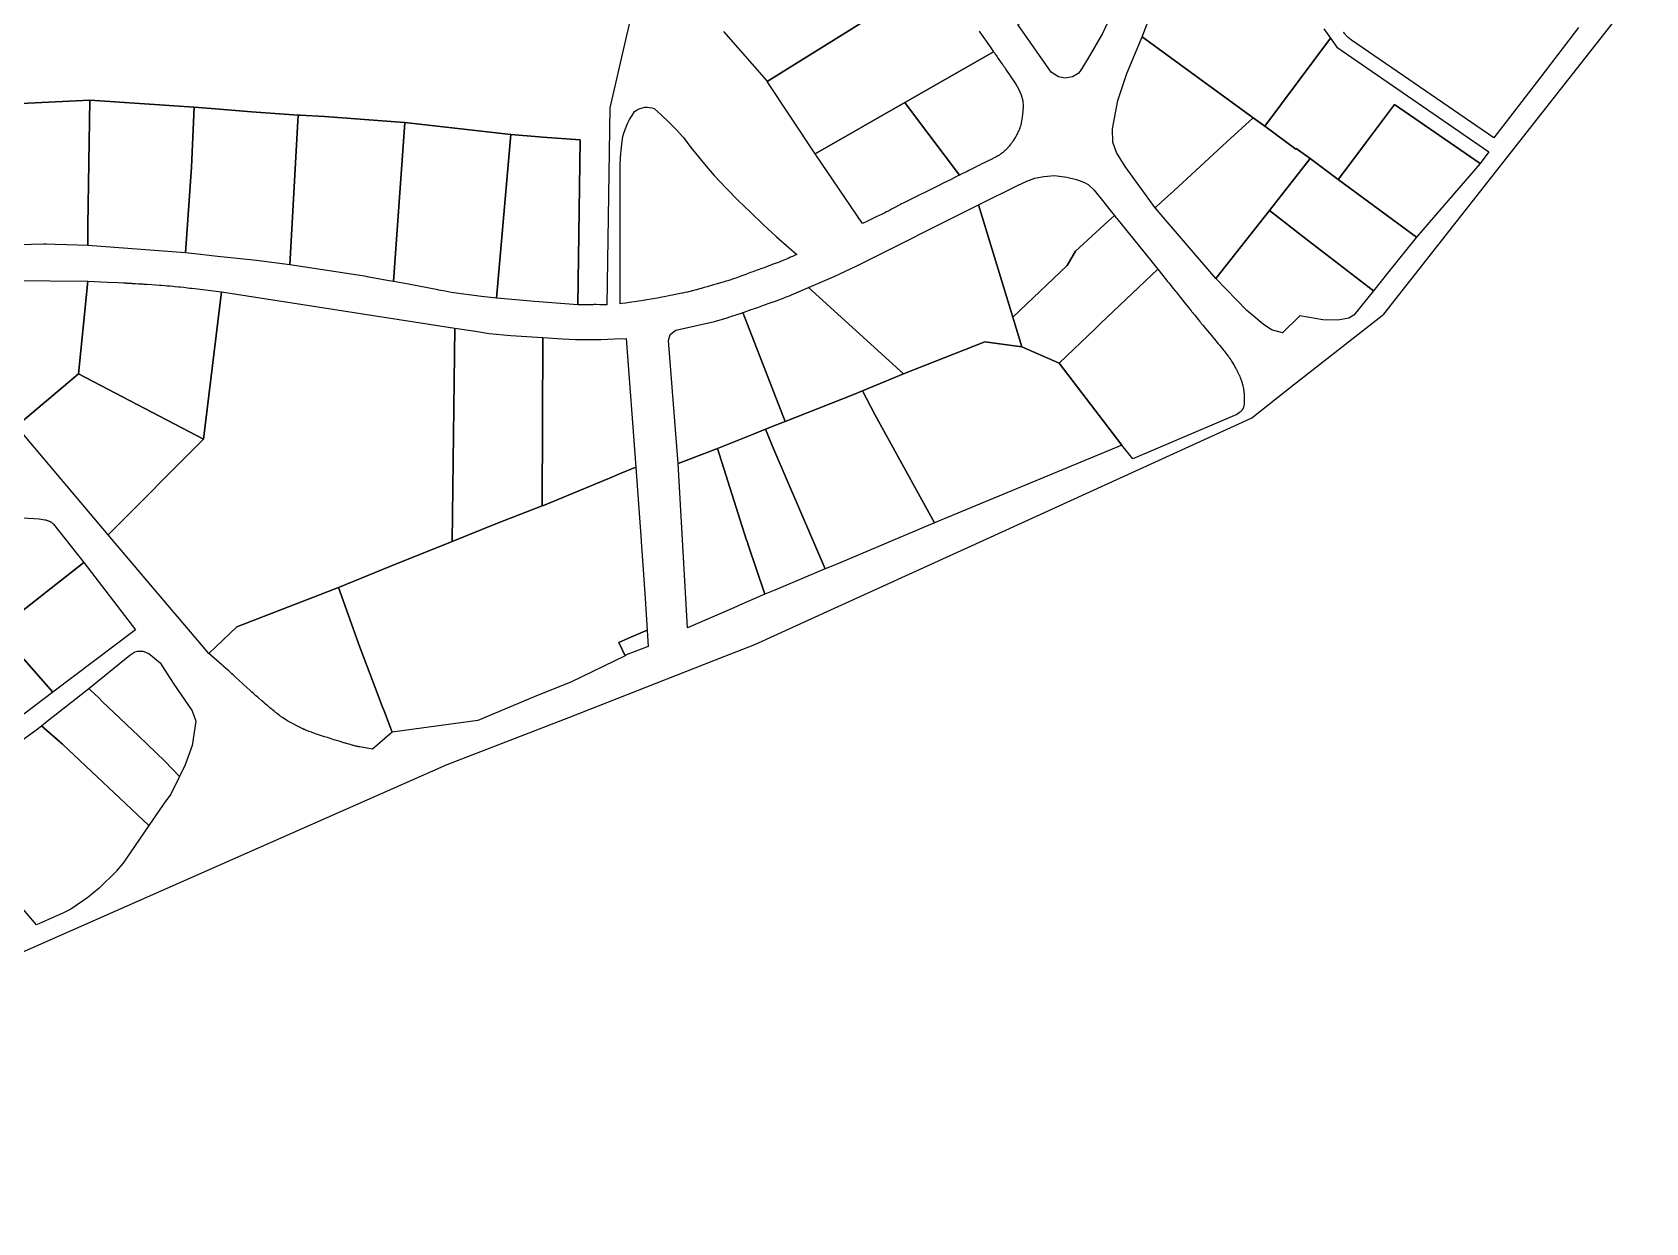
# Model space of a CAD drawing. Header units: metres. Extents: x 3 to 1005126, y 39 to 4383651.
# Drawn here: x 477119.8 to 477580, y 4369776 to 4370115.4 of the extents above; entities that cross this region are included whole.
import ezdxf

# ---------------------------------------------------------------- set-up
doc = ezdxf.new("R2010")
doc.units = ezdxf.units.M
doc.header["$MEASUREMENT"] = 0
doc.layers.add('TM_Llucmajor', color=7, linetype='Continuous')

msp = doc.modelspace()

# ---------------------------------------------------------------- linework, layer by layer
at = {"layer": 'TM_Llucmajor', "linetype": 'Continuous', "flags": 128}
for points in [[(477067.61, 4369754.07), (477037.45, 4369778.64), (477035.21, 4369802.09), (477024.2, 4369812.29), (477024.54, 4369812.44), (477238.14, 4369906.65), (477272.81, 4369920.11), (477317.37, 4369937.55), (477325.89, 4369940.88), (477347.58, 4369950.76), (477384.7, 4369967.68), (477386.66, 4369968.58), (477464.94, 4370004.31), (477467.64, 4370005.54), (477479.55, 4370014.88), (477505.25, 4370035.06), (477588.97, 4370141.45), (477607.38, 4370164.74), (477607.8, 4370164.68), (477613.89, 4370163.78), (477622.88, 4370162.47), (477734.39, 4370146.2), (477783.97, 4370138.73), (477855.46, 4370126.49)], [(477293.27, 4370131.71), (477289.31, 4370114.47), (477284.5, 4370093.91), (477283.66, 4370037.74), (477282.96, 4370037.74), (477281.65, 4370037.75), (477280.67, 4370037.77), (477280.01, 4370037.77), (477279.68, 4370037.75), (477279.19, 4370037.75), (477275.39, 4370037.71), (477276.04, 4370084.75), (477265.36, 4370085.56), (477264.38, 4370085.64), (477256.32, 4370086.25), (477226.08, 4370089.68), (477225.96, 4370089.69), (477203.18, 4370091.38), (477196.19, 4370091.76), (477195.61, 4370091.8), (477182.34, 4370092.76), (477173.17, 4370093.47), (477165.94, 4370094.02), (477136.27, 4370096.08), (477114.78, 4370094.97)], [(477378.49, 4370131.99), (477329.43, 4370101.43), (477329.43, 4370101.43), (477329.29, 4370101.64), (477317.03, 4370115.6)], [(477389.86, 4370115.7), (477390.9, 4370114.2), (477391.16, 4370113.83), (477391.84, 4370112.87), (477393.19, 4370110.95), (477393.96, 4370109.87), (477376.83, 4370100.08), (477368.68, 4370095.43), (477343.08, 4370080.8), (477343.08, 4370080.8), (477329.43, 4370101.43), (477378.49, 4370131.99)], [(477488.2, 4370116.35), (477490.04, 4370113.7), (477471.3, 4370088.61), (477468.05, 4370091), (477468.05, 4370091), (477436.32, 4370114.08), (477438.7, 4370120.33)], [(477560.74, 4370116.74), (477550.04, 4370102.71), (477536.68, 4370085.35), (477496.04, 4370113.14), (477495.08, 4370113.92), (477495.02, 4370113.97), (477494.91, 4370114.07), (477494.8, 4370114.17), (477494.73, 4370114.24), (477494.6, 4370114.39), (477494.5, 4370114.5), (477494.44, 4370114.58), (477494.31, 4370114.74), (477494.13, 4370114.98), (477493.89, 4370115.31), (477493.77, 4370115.47)], [(477113.94, 4369977.17), (477121.75, 4369976.67), (477123.4, 4369976.41), (477123.58, 4369976.38), (477123.76, 4369976.34), (477123.94, 4369976.29), (477124.12, 4369976.24), (477124.29, 4369976.18), (477124.46, 4369976.12), (477124.63, 4369976.05), (477124.79, 4369975.98), (477124.95, 4369975.89), (477125.1, 4369975.81), (477125.25, 4369975.72), (477125.39, 4369975.62), (477125.53, 4369975.52), (477125.66, 4369975.41), (477125.79, 4369975.3), (477125.91, 4369975.19), (477134.54, 4369964.29), (477110.01, 4369945.02)]]:
    msp.add_lwpolyline(points, dxfattribs=at)
for points in [[(477433.5, 4370137.07), (477432.38, 4370133.09), (477430.78, 4370128.12), (477429.7, 4370125.14), (477427.06, 4370119.35), (477425.07, 4370115.09), (477420.99, 4370108), (477418.66, 4370104.35), (477418.11, 4370103.67), (477416.49, 4370102.73), (477414.41, 4370102.35), (477412.53, 4370102.69), (477410.39, 4370104.09), (477400.93, 4370117.65), (477409.55, 4370124.16), (477410.46, 4370126.33), (477417.78, 4370143.7), (477433.5, 4370137.07)], [(477440.06, 4370065.33), (477431.48, 4370077.19), (477429.03, 4370081.13), (477428, 4370084.12), (477427.87, 4370087.93), (477429.38, 4370095.95), (477431.97, 4370103.7), (477436.32, 4370114.08), (477468.05, 4370091), (477460.47, 4370084.19), (477445.35, 4370070.22), (477441.8, 4370066.94), (477440.06, 4370065.33)], [(477480.16, 4370082.12), (477471.3, 4370088.61), (477490.04, 4370113.7), (477491.9, 4370111.15), (477535.23, 4370081.3), (477532.7, 4370077.98), (477508.29, 4370094.83), (477500.29, 4370084.14), (477497.01, 4370079.75), (477494.09, 4370075.86), (477492.29, 4370073.45), (477484.22, 4370079.39), (477480.29, 4370082.29), (477480.16, 4370082.12)], [(477371.17, 4370092.1), (477368.68, 4370095.43), (477376.83, 4370100.08), (477393.96, 4370109.87), (477394.21, 4370109.51), (477394.43, 4370109.2), (477394.86, 4370108.58), (477395.3, 4370107.97), (477396.17, 4370106.73), (477396.6, 4370106.11), (477396.82, 4370105.8), (477397.14, 4370105.33), (477397.66, 4370104.56), (477398.68, 4370103.03), (477400.3, 4370100.62), (477401.11, 4370099.3), (477401.84, 4370097.55), (477402.29, 4370095.87), (477402.38, 4370094.32), (477402.34, 4370092.91), (477402.17, 4370091.17), (477401.85, 4370089.46), (477401.83, 4370089.35), (477401.78, 4370089.12), (477401.72, 4370088.9), (477401.68, 4370088.76), (477401.65, 4370088.66), (477401.58, 4370088.47), (477401.5, 4370088.25), (477401.45, 4370088.11), (477401.33, 4370087.82), (477401.15, 4370087.4), (477401.02, 4370087.12), (477400.93, 4370086.93), (477400.75, 4370086.56), (477400.6, 4370086.25), (477400.49, 4370086.05), (477400.42, 4370085.91), (477400.27, 4370085.65), (477400.16, 4370085.45), (477399.68, 4370084.67), (477399.51, 4370084.42), (477399.39, 4370084.25), (477399.16, 4370083.91), (477398.93, 4370083.59), (477398.81, 4370083.43), (477398.45, 4370082.97), (477398.36, 4370082.86), (477398.17, 4370082.64), (477398.07, 4370082.53), (477397.93, 4370082.37), (477397.73, 4370082.16), (477397.62, 4370082.05), (477397.46, 4370081.9), (477397.3, 4370081.74), (477397.22, 4370081.67), (477397, 4370081.48), (477396.89, 4370081.38), (477396.72, 4370081.24), (477396.47, 4370081.03), (477396.21, 4370080.83), (477396.08, 4370080.74), (477395.82, 4370080.55), (477395.69, 4370080.45), (477395.49, 4370080.32), (477395.3, 4370080.21), (477395.21, 4370080.15), (477394.65, 4370079.83), (477394.54, 4370079.78), (477394.13, 4370079.58), (477393.3, 4370079.18), (477392.2, 4370078.64), (477391.64, 4370078.38), (477391.09, 4370078.11), (477390.82, 4370077.97), (477389.95, 4370077.53), (477389.51, 4370077.32), (477388.86, 4370076.99), (477386.9, 4370076.01), (477386.41, 4370075.76), (477385.43, 4370075.27), (477384.94, 4370075.03), (477384.23, 4370074.67), (477371.17, 4370092.1)], [(477110.49, 4370054.54), (477104.09, 4370093.97), (477114.78, 4370094.97), (477136.27, 4370096.08), (477135.65, 4370060.33), (477135.62, 4370054.66), (477129.65, 4370054.81), (477126.36, 4370054.9), (477123.77, 4370055.01), (477123.07, 4370055.04), (477112.43, 4370054.75), (477111.07, 4370054.76), (477111.1, 4370054.56), (477110.49, 4370054.54)], [(477163.5, 4370052.5), (477135.62, 4370054.66), (477135.65, 4370060.33), (477136.27, 4370096.08), (477165.94, 4370094.02), (477165.21, 4370077), (477163.5, 4370052.5)], [(477193.28, 4370049.12), (477183.74, 4370050.37), (477175.46, 4370051.23), (477172.66, 4370051.54), (477167.78, 4370052.05), (477163.5, 4370052.5), (477165.21, 4370077), (477165.94, 4370094.02), (477173.17, 4370093.47), (477182.34, 4370092.76), (477195.61, 4370091.8), (477193.28, 4370049.12)], [(477287.46, 4370038.02), (477287.43, 4370054.27), (477287.43, 4370077.26), (477287.6, 4370079.71), (477287.88, 4370082.73), (477288.25, 4370085.75), (477288.61, 4370086.96), (477289.06, 4370088.2), (477289.58, 4370089.41), (477290.18, 4370090.58), (477290.85, 4370091.72), (477291.59, 4370092.82), (477292.02, 4370093.13), (477292.6, 4370093.47), (477293.22, 4370093.73), (477293.86, 4370093.92), (477294.52, 4370094.02), (477295.19, 4370094.05), (477295.86, 4370094), (477296.52, 4370093.87), (477297.16, 4370093.67), (477299.25, 4370091.79), (477301.35, 4370089.79), (477303.4, 4370087.74), (477305.39, 4370085.64), (477305.57, 4370085.39), (477307.65, 4370082.61), (477309.81, 4370079.88), (477312.02, 4370077.2), (477314.3, 4370074.58), (477317.69, 4370071.01), (477321.17, 4370067.48), (477324.71, 4370064.01), (477328.3, 4370060.59), (477331.95, 4370057.24), (477335.65, 4370053.94), (477337.82, 4370052.06), (477337.17, 4370051.76), (477336.81, 4370051.61), (477336.58, 4370051.5), (477336.1, 4370051.28), (477335.87, 4370051.18), (477335.39, 4370050.97), (477334.91, 4370050.75), (477334.59, 4370050.62), (477334.16, 4370050.45), (477333.95, 4370050.36), (477333.5, 4370050.17), (477333.2, 4370050.05), (477332.59, 4370049.82), (477331.68, 4370049.47), (477330.87, 4370049.17), (477330.46, 4370049), (477329.85, 4370048.79), (477328.5, 4370048.3), (477327.83, 4370048.05), (477326.82, 4370047.67), (477325.81, 4370047.3), (477325.3, 4370047.12), (477324.64, 4370046.89), (477324.21, 4370046.73), (477323.33, 4370046.41), (477322.75, 4370046.2), (477321.58, 4370045.77), (477320.7, 4370045.46), (477320.11, 4370045.25), (477319.82, 4370045.14), (477319.38, 4370045), (477319.19, 4370044.93), (477318.8, 4370044.79), (477318.41, 4370044.67), (477318.15, 4370044.58), (477317.62, 4370044.43), (477317.23, 4370044.32), (477316.44, 4370044.08), (477315.39, 4370043.78), (477314.87, 4370043.63), (477314.08, 4370043.41), (477312.32, 4370042.89), (477311.44, 4370042.64), (477310.56, 4370042.38), (477310.11, 4370042.26), (477309.23, 4370042.01), (477308.79, 4370041.89), (477308.12, 4370041.73), (477307.89, 4370041.67), (477307.41, 4370041.54), (477306.94, 4370041.43), (477306.63, 4370041.36), (477306, 4370041.21), (477305.53, 4370041.11), (477305.21, 4370041.05), (477304.58, 4370040.9), (477303.63, 4370040.71), (477303.21, 4370040.62), (477302.36, 4370040.46), (477301.73, 4370040.33), (477300.13, 4370040.02), (477299.32, 4370039.88), (477298.12, 4370039.64), (477296.91, 4370039.43), (477296.31, 4370039.33), (477295.09, 4370039.12), (477294.49, 4370039.01), (477293.57, 4370038.88), (477292.66, 4370038.74), (477292.2, 4370038.67), (477290.8, 4370038.46), (477290.1, 4370038.37), (477289.04, 4370038.22), (477287.99, 4370038.08), (477287.46, 4370038.02)], [(477384.23, 4370074.67), (477383.42, 4370074.27), (477381.86, 4370073.49), (477380.83, 4370072.98), (477379.44, 4370072.29), (477378.75, 4370071.94), (477377.19, 4370071.17), (477374.76, 4370069.97), (477372.77, 4370068.99), (477371.45, 4370068.34), (477368.8, 4370067.03), (477368.58, 4370066.92), (477368.15, 4370066.7), (477367.72, 4370066.48), (477367.43, 4370066.33), (477366.86, 4370066.02), (477366, 4370065.56), (477365.24, 4370065.15), (477364.86, 4370064.95), (477364.28, 4370064.64), (477363.71, 4370064.34), (477363.42, 4370064.2), (477362.98, 4370063.98), (477362.15, 4370063.58), (477360.5, 4370062.77), (477357.79, 4370061.44), (477356.57, 4370060.86), (477343.08, 4370080.8), (477368.68, 4370095.43), (477371.17, 4370092.1), (477384.23, 4370074.67)], [(477514.61, 4370057.01), (477492.29, 4370073.45), (477494.09, 4370075.86), (477497.01, 4370079.75), (477500.29, 4370084.14), (477508.29, 4370094.83), (477532.7, 4370077.98), (477523.65, 4370067.5), (477514.61, 4370057.01)], [(477222.81, 4370044.37), (477221.03, 4370044.7), (477215.28, 4370045.74), (477215.12, 4370045.77), (477193.28, 4370049.12), (477195.61, 4370091.8), (477196.19, 4370091.76), (477203.18, 4370091.38), (477225.96, 4370089.69), (477226.08, 4370089.68), (477222.81, 4370044.37)], [(477235.43, 4370042.01), (477227.11, 4370043.57), (477222.81, 4370044.37), (477226.08, 4370089.68), (477256.32, 4370086.25), (477252.22, 4370039.62), (477247.96, 4370040.05), (477239.3, 4370041.27), (477237.52, 4370041.61), (477235.73, 4370041.94), (477235.43, 4370042.01)], [(477457.35, 4370045.21), (477440.06, 4370065.33), (477441.8, 4370066.94), (477445.35, 4370070.22), (477460.47, 4370084.19), (477468.05, 4370091), (477471.3, 4370088.61), (477480.16, 4370082.12), (477480.29, 4370082.29), (477484.22, 4370079.39), (477472.63, 4370064.64), (477457.35, 4370045.21)], [(477255.56, 4370039.32), (477252.22, 4370039.62), (477256.32, 4370086.25), (477264.38, 4370085.64), (477265.36, 4370085.56), (477276.04, 4370084.75), (477275.39, 4370037.71), (477263.01, 4370038.71), (477255.56, 4370039.32)], [(477483.45, 4370056.26), (477472.63, 4370064.64), (477484.22, 4370079.39), (477492.29, 4370073.45), (477514.61, 4370057.01), (477506.74, 4370047.23), (477502.28, 4370041.7), (477487.49, 4370053.14), (477483.45, 4370056.26)], [(477399.48, 4370034.17), (477389.69, 4370066.2), (477400.76, 4370071.71), (477403.48, 4370072.95), (477405.7, 4370073.78), (477408.31, 4370074.31), (477411.34, 4370074.55), (477414.88, 4370074.09), (477417.59, 4370073.43), (477419.87, 4370072.6), (477420.99, 4370072.02), (477422.67, 4370070.36), (477425.38, 4370066.99), (477427.13, 4370064.81), (477428, 4370063.73), (477428.46, 4370063.15), (477426.66, 4370061.53), (477418.45, 4370054.1), (477417.29, 4370053.04), (477414.97, 4370048.93), (477399.48, 4370034.17)], [(477368.26, 4370018), (477341.19, 4370042.61), (477348.46, 4370045.82), (477354.78, 4370048.77), (477389.69, 4370066.2), (477399.48, 4370034.17), (477402.04, 4370025.79), (477391.48, 4370027.2), (477368.26, 4370018)], [(477402.04, 4370025.79), (477399.48, 4370034.17), (477414.97, 4370048.93), (477417.29, 4370053.04), (477418.45, 4370054.1), (477426.66, 4370061.53), (477428.46, 4370063.15), (477428.88, 4370062.63), (477429.1, 4370062.37), (477430.36, 4370060.82), (477440.85, 4370047.87), (477424.49, 4370032.41), (477423.22, 4370031.2), (477423.01, 4370031.01), (477412.7, 4370021.12), (477402.04, 4370025.79)], [(477502.28, 4370041.7), (477496.69, 4370034.81), (477495.33, 4370033.95), (477492.16, 4370033.3), (477487.85, 4370033.42), (477481.28, 4370034.55), (477476.38, 4370029.74), (477473.25, 4370030.59), (477470.82, 4370032.25), (477466.18, 4370036.07), (477457.35, 4370045.21), (477472.63, 4370064.64), (477483.45, 4370056.26), (477487.49, 4370053.14), (477502.28, 4370041.7)], [(477430.53, 4369997.67), (477412.7, 4370021.12), (477423.01, 4370031.01), (477423.22, 4370031.2), (477424.49, 4370032.41), (477440.85, 4370047.87), (477443.32, 4370044.73), (477443.52, 4370044.49), (477443.92, 4370043.98), (477444.32, 4370043.49), (477445.13, 4370042.5), (477445.73, 4370041.74), (477446.03, 4370041.38), (477446.92, 4370040.26), (477448.68, 4370038.04), (477449.57, 4370036.93), (477450.01, 4370036.38), (477450.28, 4370036.04), (477450.45, 4370035.83), (477450.81, 4370035.39), (477450.99, 4370035.17), (477451.34, 4370034.73), (477452.41, 4370033.42), (477452.77, 4370032.99), (477452.95, 4370032.77), (477453.22, 4370032.44), (477453.49, 4370032.11), (477453.62, 4370031.95), (477454.44, 4370030.96), (477454.99, 4370030.3), (477456.1, 4370028.98), (477457.34, 4370027.49), (477458.05, 4370026.63), (477458.4, 4370026.2), (477458.93, 4370025.55), (477459.46, 4370024.89), (477459.72, 4370024.57), (477460.24, 4370023.91), (477460.49, 4370023.58), (477460.88, 4370023.08), (477460.96, 4370022.97), (477461.13, 4370022.75), (477461.29, 4370022.53), (477461.39, 4370022.38), (477461.59, 4370022.07), (477461.74, 4370021.84), (477461.83, 4370021.69), (477462.02, 4370021.38), (477462.3, 4370020.9), (477462.49, 4370020.59), (477462.85, 4370019.95), (477462.91, 4370019.84), (477463.04, 4370019.61), (477463.16, 4370019.39), (477463.24, 4370019.24), (477463.4, 4370018.93), (477463.56, 4370018.63), (477463.76, 4370018.22), (477463.85, 4370018.01), (477464, 4370017.7), (477464.07, 4370017.55), (477464.2, 4370017.23), (477464.27, 4370017.07), (477464.37, 4370016.83), (477464.42, 4370016.71), (477464.51, 4370016.47), (477464.6, 4370016.23), (477464.66, 4370016.07), (477464.76, 4370015.74), (477464.84, 4370015.5), (477464.88, 4370015.33), (477464.97, 4370015.01), (477465.01, 4370014.84), (477465.09, 4370014.51), (477465.16, 4370014.17), (477465.21, 4370013.95), (477465.24, 4370013.8), (477465.29, 4370013.5), (477465.31, 4370013.4), (477465.34, 4370013.19), (477465.36, 4370012.98), (477465.38, 4370012.84), (477465.4, 4370012.56), (477465.41, 4370012.35), (477465.42, 4370012.21), (477465.43, 4370011.93), (477465.44, 4370011.51), (477465.45, 4370011.23), (477465.45, 4370010.67), (477465.45, 4370010.35), (477465.45, 4370010.18), (477465.45, 4370009.94), (477465.44, 4370009.7), (477465.43, 4370009.58), (477465.42, 4370009.42), (477465.41, 4370009.34), (477465.39, 4370009.21), (477465.36, 4370009.03), (477465.33, 4370008.87), (477465.32, 4370008.79), (477465.28, 4370008.67), (477465.23, 4370008.49), (477465.17, 4370008.31), (477465.11, 4370008.16), (477465.05, 4370008.06), (477465, 4370007.95), (477464.93, 4370007.84), (477464.87, 4370007.76), (477464.8, 4370007.67), (477464.75, 4370007.61), (477464.65, 4370007.5), (477464.59, 4370007.44), (477464.48, 4370007.34), (477464.37, 4370007.24), (477464.24, 4370007.13), (477464.13, 4370007.05), (477463.35, 4370006.47), (477433.71, 4369993.86), (477430.53, 4369997.67)], [(477115.31, 4370003.09), (477110.31, 4370009.04), (477105.91, 4370014.82), (477102.21, 4370020.39), (477100.64, 4370023.58), (477099.98, 4370025.97), (477099.71, 4370029.18), (477100.35, 4370032.43), (477101.51, 4370035.59), (477103.59, 4370039.45), (477106.09, 4370042.09), (477107.65, 4370043.15), (477111.28, 4370044.43), (477114, 4370044.67), (477135.64, 4370044.5), (477132.95, 4370018.07), (477115.31, 4370003.09)], [(477168.6, 4369999.44), (477132.95, 4370018.07), (477135.64, 4370044.5), (477141.31, 4370044.22), (477144.31, 4370044.06), (477145.82, 4370043.98), (477146.04, 4370043.97), (477146.18, 4370043.96), (477146.28, 4370043.96), (477146.47, 4370043.95), (477146.62, 4370043.95), (477146.71, 4370043.94), (477146.91, 4370043.92), (477147, 4370043.92), (477147.2, 4370043.92), (477147.39, 4370043.89), (477147.52, 4370043.89), (477147.78, 4370043.88), (477148.08, 4370043.86), (477148.27, 4370043.84), (477148.67, 4370043.83), (477148.86, 4370043.82), (477149.26, 4370043.78), (477150.04, 4370043.75), (477150.44, 4370043.71), (477150.83, 4370043.7), (477151.03, 4370043.69), (477151.32, 4370043.66), (477151.61, 4370043.64), (477151.76, 4370043.63), (477152.49, 4370043.58), (477153.94, 4370043.5), (477155.03, 4370043.42), (477156.12, 4370043.34), (477156.66, 4370043.29), (477157.75, 4370043.21), (477158.29, 4370043.17), (477159.11, 4370043.09), (477159.9, 4370043.02), (477160.42, 4370042.97), (477161.47, 4370042.88), (477161.99, 4370042.82), (477163.04, 4370042.71), (477164.09, 4370042.59), (477164.79, 4370042.51), (477165.25, 4370042.47), (477166.18, 4370042.36), (477173.74, 4370041.46), (477168.6, 4369999.44)], [(477170.14, 4369938.31), (477164.95, 4369944.5), (477161.1, 4369948.97), (477158.36, 4369952.18), (477141.45, 4369972.18), (477168.6, 4369999.44), (477173.74, 4370041.46), (477240.32, 4370031.09), (477239.59, 4369970.28), (477221.81, 4369963.14), (477207.14, 4369957.14), (477186.97, 4369949.34), (477178.12, 4369945.92), (477170.14, 4369938.31)], [(477334.53, 4370004.49), (477322.45, 4370035.51), (477322.82, 4370035.64), (477324.85, 4370036.34), (477325.54, 4370036.58), (477326.93, 4370037.06), (477327.85, 4370037.39), (477328.46, 4370037.61), (477329.69, 4370038.05), (477331.07, 4370038.54), (477331.46, 4370038.69), (477332.24, 4370038.97), (477332.76, 4370039.17), (477333.8, 4370039.55), (477334.58, 4370039.86), (477335.1, 4370040.06), (477335.35, 4370040.17), (477335.74, 4370040.31), (477336.32, 4370040.55), (477341.19, 4370042.61), (477368.26, 4370018), (477356.56, 4370013.18), (477353.84, 4370012.06), (477334.53, 4370004.49)], [(477303.99, 4369992.5), (477301.27, 4370027.51), (477301.72, 4370029.29), (477303.37, 4370030.47), (477314.34, 4370032.93), (477317.99, 4370034.05), (477318.76, 4370034.29), (477319.27, 4370034.44), (477319.61, 4370034.55), (477320.29, 4370034.79), (477320.79, 4370034.96), (477321.81, 4370035.29), (477322.45, 4370035.51), (477334.53, 4370004.49), (477332.08, 4370003.53), (477328.92, 4370002.29), (477325.18, 4370000.77), (477315.27, 4369996.75), (477311.49, 4369995.33), (477310.04, 4369994.78), (477306.28, 4369993.36), (477303.99, 4369992.5)], [(477239.59, 4369970.28), (477240.32, 4370031.09), (477246.17, 4370030.23), (477250.13, 4370029.57), (477256.3, 4370028.93), (477265.4, 4370028.41), (477265.27, 4369980.41), (477252.51, 4369975.46), (477239.59, 4369970.28)], [(477265.27, 4369980.41), (477265.4, 4370028.41), (477271.02, 4370028.07), (477274.8, 4370027.79), (477282.03, 4370027.84), (477285.86, 4370027.98), (477289.14, 4370028.11), (477291.95, 4369991.46), (477287.25, 4369989.51), (477285.54, 4369988.8), (477265.58, 4369980.53), (477265.27, 4369980.41)], [(477377.09, 4369975.54), (477360.06, 4370006.47), (477356.56, 4370013.18), (477368.26, 4370018), (477391.48, 4370027.2), (477402.04, 4370025.79), (477412.7, 4370021.12), (477430.53, 4369997.67), (477377.09, 4369975.54)], [(477141.45, 4369972.18), (477115.31, 4370003.09), (477132.95, 4370018.07), (477168.6, 4369999.44), (477141.45, 4369972.18)], [(477331.28, 4369996.48), (477328.92, 4370002.29), (477332.08, 4370003.53), (477334.53, 4370004.49), (477353.84, 4370012.06), (477356.56, 4370013.18), (477360.06, 4370006.47), (477377.09, 4369975.54), (477350.38, 4369964.27), (477347.62, 4369963.11), (477345.98, 4369962.43), (477331.28, 4369996.48)], [(477324.2, 4369968.73), (477323.59, 4369970.56), (477323.55, 4369970.67), (477315.27, 4369996.75), (477325.18, 4370000.77), (477328.92, 4370002.29), (477331.28, 4369996.48), (477345.98, 4369962.43), (477331.59, 4369956.41), (477328.76, 4369955.23), (477326.3, 4369962.52), (477324.2, 4369968.73)], [(477328.76, 4369955.23), (477325.86, 4369953.98), (477322.15, 4369952.37), (477319.85, 4369951.38), (477306.69, 4369945.67), (477303.99, 4369992.5), (477306.28, 4369993.36), (477310.04, 4369994.78), (477311.49, 4369995.33), (477315.27, 4369996.75), (477323.55, 4369970.67), (477323.59, 4369970.56), (477324.2, 4369968.73), (477326.3, 4369962.52), (477328.76, 4369955.23)], [(477217.13, 4369929.89), (477213.25, 4369940.14), (477207.14, 4369957.14), (477221.81, 4369963.14), (477239.59, 4369970.28), (477252.51, 4369975.46), (477265.27, 4369980.41), (477265.58, 4369980.53), (477285.54, 4369988.8), (477287.25, 4369989.51), (477291.95, 4369991.46), (477291.96, 4369991.32), (477293.47, 4369970.56), (477293.5, 4369970.14), (477293.85, 4369964.94), (477294.57, 4369954), (477295.17, 4369945.01), (477290.53, 4369942.97), (477287.11, 4369941.46), (477288.87, 4369937.7), (477273.57, 4369930.24), (477262.95, 4369925.92), (477246.85, 4369919.21), (477222.42, 4369915.89), (477221.85, 4369917.39), (477220.23, 4369921.69), (477219.63, 4369923.29), (477217.13, 4369929.89)], [(477093.43, 4369938.69), (477085.97, 4369948.97), (477078.78, 4369958.16), (477078.92, 4369958.26), (477079.81, 4369958.86), (477086.15, 4369963.12), (477086.36, 4369963.26), (477090.09, 4369965.77), (477090.9, 4369966.32), (477091.17, 4369966.53), (477098.36, 4369957.27), (477110.01, 4369945.02), (477125.72, 4369927.27), (477112.64, 4369917.37), (477111.39, 4369916.43), (477111.14, 4369916.24), (477093.43, 4369938.69)], [(477125.72, 4369927.27), (477110.01, 4369945.02), (477134.54, 4369964.29), (477149.25, 4369945.08), (477125.72, 4369927.27)], [(477222.42, 4369915.89), (477216.8, 4369911.07), (477213.27, 4369911.68), (477213.1, 4369911.71), (477212.98, 4369911.73), (477212.76, 4369911.78), (477212.64, 4369911.8), (477212.41, 4369911.85), (477212.19, 4369911.9), (477212.04, 4369911.94), (477211.73, 4369912.01), (477211.51, 4369912.07), (477211.36, 4369912.11), (477211.05, 4369912.19), (477210.75, 4369912.28), (477210.15, 4369912.45), (477209.7, 4369912.58), (477209.4, 4369912.68), (477209.25, 4369912.72), (477209.03, 4369912.79), (477208.8, 4369912.86), (477208.69, 4369912.89), (477207.3, 4369913.31), (477206.61, 4369913.52), (477205.57, 4369913.84), (477204.54, 4369914.17), (477204.02, 4369914.33), (477203.16, 4369914.61), (477202, 4369914.98), (477201.43, 4369915.17), (477200.57, 4369915.46), (477200.14, 4369915.61), (477199.43, 4369915.85), (477199.08, 4369915.97), (477198.73, 4369916.1), (477198.55, 4369916.17), (477198.2, 4369916.3), (477198.03, 4369916.37), (477197.77, 4369916.47), (477197.43, 4369916.62), (477197.26, 4369916.69), (477197, 4369916.81), (477196.75, 4369916.94), (477196.63, 4369917), (477192.65, 4369919.07), (477191.44, 4369919.87), (477191.34, 4369919.93), (477191.15, 4369920.06), (477190.96, 4369920.2), (477190.83, 4369920.29), (477190.58, 4369920.47), (477190.46, 4369920.56), (477190.21, 4369920.74), (477189.88, 4369920.99), (477189.72, 4369921.11), (477189.47, 4369921.3), (477189.23, 4369921.5), (477189.11, 4369921.59), (477188.93, 4369921.74), (477188.77, 4369921.87), (477188.44, 4369922.14), (477188.11, 4369922.41), (477187.68, 4369922.77), (477187.46, 4369922.95), (477187.14, 4369923.23), (477186.98, 4369923.36), (477186.74, 4369923.57), (477186.26, 4369923.98), (477185.94, 4369924.26), (477185.31, 4369924.81), (477184.46, 4369925.55), (477184.04, 4369925.92), (477183.61, 4369926.29), (477183.4, 4369926.48), (477182.98, 4369926.85), (477182.77, 4369927.04), (477182.46, 4369927.32), (477181.94, 4369927.79), (477180.89, 4369928.74), (477178.8, 4369930.65), (477177.75, 4369931.6), (477177.41, 4369931.91), (477177.18, 4369932.11), (477176.73, 4369932.52), (477175.83, 4369933.34), (477175.37, 4369933.75), (477174.92, 4369934.16), (477174.69, 4369934.37), (477174.39, 4369934.64), (477174.23, 4369934.77), (477174.01, 4369934.98), (477173.66, 4369935.28), (477173.31, 4369935.58), (477173.14, 4369935.73), (477170.14, 4369938.31), (477178.12, 4369945.92), (477186.97, 4369949.34), (477207.14, 4369957.14), (477213.25, 4369940.14), (477217.13, 4369929.89), (477219.63, 4369923.29), (477220.23, 4369921.69), (477221.85, 4369917.39), (477222.42, 4369915.89)], [(477288.87, 4369937.7), (477287.11, 4369941.46), (477290.53, 4369942.97), (477295.17, 4369945.01), (477295.48, 4369940.34), (477289.5, 4369938.01), (477288.87, 4369937.7)], [(477136.34, 4369927.98), (477135.94, 4369928.36), (477147.66, 4369937.84), (477148.19, 4369938.23), (477149.03, 4369938.75), (477149.84, 4369939), (477151.33, 4369938.95), (477153.05, 4369938.3), (477156.26, 4369935.69), (477158.9, 4369931.49), (477159.48, 4369930.63), (477160.02, 4369929.82), (477165.39, 4369922.02), (477166.47, 4369919.02), (477165.37, 4369912.13), (477163.46, 4369906.59), (477161.81, 4369903.26), (477157.66, 4369907.66), (477152.68, 4369912.42), (477150.14, 4369914.83), (477139.79, 4369924.68), (477138.66, 4369925.76), (477136.34, 4369927.98)], [(477153.07, 4369889.27), (477128.43, 4369912.47), (477122.46, 4369917.74), (477124.1, 4369919.03), (477135.94, 4369928.36), (477136.34, 4369927.98), (477138.66, 4369925.76), (477139.79, 4369924.68), (477150.14, 4369914.83), (477152.68, 4369912.42), (477157.66, 4369907.66), (477161.81, 4369903.26), (477159.31, 4369898.19), (477157.42, 4369895.62), (477156.19, 4369893.82), (477153.07, 4369889.27)], [(477117.15, 4369865.57), (477116.27, 4369866.52), (477115.28, 4369867.72), (477104.28, 4369880.97), (477091.98, 4369895.43), (477092.12, 4369895.53), (477100.4, 4369901.66), (477121.22, 4369916.77), (477122.46, 4369917.74), (477128.43, 4369912.47), (477153.07, 4369889.27), (477147.76, 4369881.52), (477145.68, 4369878.41), (477143.84, 4369876.34), (477143.71, 4369876.16), (477138.84, 4369871.44), (477135.63, 4369868.79), (477130.8, 4369865.46), (477128.7, 4369864.43), (477120.97, 4369860.98), (477117.15, 4369865.57)]]:
    msp.add_lwpolyline(points, close=True, dxfattribs=at)

doc.saveas('drawing.dxf')
